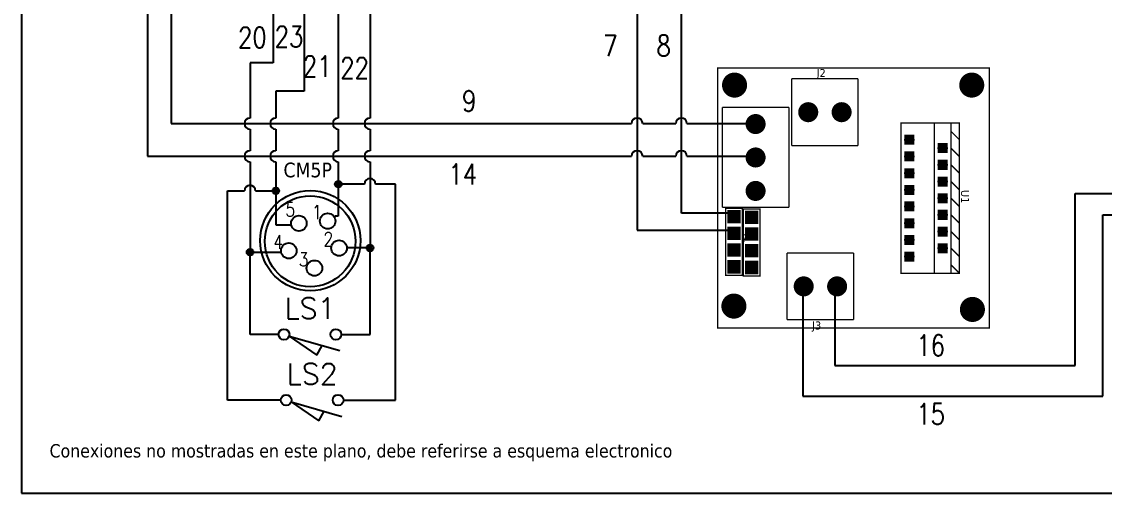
# Model space of a CAD drawing. Header units: millimetres. Extents: x 123.5 to 144.3, y 105.4 to 121.6.
# Drawn here: x 123.51 to 133.23, y 105.41 to 109.64 of the extents above; entities that cross this region are included whole.
import ezdxf
from ezdxf.enums import TextEntityAlignment as Align

# ---------------------------------------------------------------- set-up
doc = ezdxf.new("R2010")
doc.units = ezdxf.units.MM
for name, color, linetype in [('12632256', 7, 'Continuous'), ('CONTORNO', 179, 'Continuous'), ('DESC', 250, 'Continuous'), ('SYMS', 7, 'Continuous'), ('TAGS', 250, 'Continuous'), ('TERMS', 250, 'Continuous'), ('WIRES', 7, 'Continuous')]:
    doc.layers.add(name, color=color, linetype=linetype)
doc.layers.add('WIRENO', color=7, linetype='Continuous', true_color=0x000000)
doc.styles.add('SLDTEXTSTYLE0', font='tahoma.ttf')
doc.styles.get("Standard").update_dxf_attribs({"font": 'tahoma.ttf'})
doc.styles.add('WD', font='romans.shx')

# ---------------------------------------------------------------- blocks, each defined once
blk = doc.blocks.new('RPAD')
blk.add_trace([(-0.5, -0.5), (-0.5, 0.5), (0.5, -0.5), (0.5, 0.5)])
blk = doc.blocks.new('EPAD')
at = {"const_width": 0.5}
blk.add_lwpolyline([(-0.25, 0, 1), (0.25, 0, 1)], format="xyb", close=True, dxfattribs=at)
blk = doc.blocks.new('pot')
at = {"const_width": 0.008}
for points in [[(146.0296, 117.3543), (147.5836, 117.3543), (147.5836, 118.9823), (146.0296, 118.9823), (146.0296, 117.3543)], [(146.3586, 118.4523), (147.2576, 118.4523), (147.2576, 118.8023), (146.3586, 118.8023), (146.3586, 118.4523)], [(146.4086, 118.7523), (146.4586, 118.8023)], [(146.5086, 118.7523), (146.5586, 118.8023)], [(146.6086, 118.7523), (146.6586, 118.8023)], [(146.7086, 118.7523), (146.7586, 118.8023)], [(146.8086, 118.7523), (146.8576, 118.8023)], [(146.9076, 118.7523), (146.9576, 118.8023)], [(147.0076, 118.7523), (147.0576, 118.8023)], [(147.1076, 118.7523), (147.1576, 118.8023)], [(147.2076, 118.7523), (147.2576, 118.8023)], [(146.3586, 118.7523), (147.2576, 118.7523)], [(146.3586, 118.6523), (147.2576, 118.6523)], [(146.0936, 118.1963), (146.4936, 118.1963)], [(146.0936, 117.7973), (146.0936, 118.1963)], [(146.4936, 117.7973), (146.4936, 118.1963)], [(147.5356, 118.1693), (147.1356, 118.1693)], [(147.1356, 118.1693), (147.1356, 117.7703)], [(147.5356, 118.1693), (147.5356, 117.7703)], [(146.0936, 117.7973), (146.4936, 117.7973)], [(146.2646, 117.7823), (146.2646, 117.3823)], [(146.8636, 117.7823), (146.2646, 117.7823)], [(146.8636, 117.7823), (146.8636, 117.3823)], [(147.5356, 117.7703), (147.1356, 117.7703)], [(146.8726, 117.5083), (147.2726, 117.5083), (147.2726, 117.6083), (146.8726, 117.6083), (146.8726, 117.5083)], [(146.8686, 117.4023), (147.2686, 117.4023), (147.2686, 117.5023), (146.8686, 117.5023), (146.8686, 117.4023)], [(146.2646, 117.3823), (146.8636, 117.3823)]]:
    blk.add_lwpolyline(points, dxfattribs=at)
for centre, radius in [((146.1316, 118.8763), 0.03), ((147.4736, 118.8803), 0.03), ((146.5086, 118.7023), 0.025), ((146.6086, 118.7023), 0.025), ((146.7086, 118.7023), 0.025), ((146.8086, 118.7023), 0.025), ((146.9076, 118.7023), 0.025), ((147.0076, 118.7023), 0.025), ((147.1076, 118.7023), 0.025), ((146.4586, 118.5023), 0.025), ((146.5586, 118.5023), 0.025), ((146.6586, 118.5023), 0.025), ((146.7586, 118.5023), 0.025), ((146.8576, 118.5023), 0.025), ((146.9576, 118.5023), 0.025), ((147.0576, 118.5023), 0.025), ((147.1576, 118.5023), 0.025), ((146.2936, 118.0973), 0.03), ((147.3356, 118.0703), 0.03), ((146.2936, 117.8973), 0.03), ((147.3356, 117.8703), 0.03), ((146.3646, 117.5823), 0.03), ((146.5646, 117.5823), 0.03), ((146.7646, 117.5823), 0.03), ((146.9226, 117.5583), 0.025), ((147.0226, 117.5583), 0.025), ((147.1226, 117.5583), 0.025), ((147.2226, 117.5583), 0.025), ((146.1316, 117.4563), 0.03), ((146.9186, 117.4523), 0.025), ((147.0186, 117.4523), 0.025), ((147.1186, 117.4523), 0.025), ((147.2186, 117.4523), 0.025), ((147.4536, 117.4523), 0.03)]:
    blk.add_circle(centre, radius)
for name, p, xscale, yscale in [('EPAD', (146.1316, 118.8763), 0.15, 0.15), ('EPAD', (147.4736, 118.8803), 0.15, 0.15), ('RPAD', (146.5086, 118.7023), 0.06, 0.06), ('RPAD', (146.6086, 118.7023), 0.06, 0.06), ('RPAD', (146.7086, 118.7023), 0.06, 0.06), ('RPAD', (146.8086, 118.7023), 0.06, 0.06), ('RPAD', (146.9076, 118.7023), 0.06, 0.06), ('RPAD', (147.0076, 118.7023), 0.06, 0.06), ('RPAD', (147.1076, 118.7023), 0.06, 0.06), ('RPAD', (146.4586, 118.5023), 0.06, 0.06), ('RPAD', (146.5586, 118.5023), 0.06, 0.06), ('RPAD', (146.6586, 118.5023), 0.06, 0.06), ('RPAD', (146.7586, 118.5023), 0.06, 0.06), ('RPAD', (146.8576, 118.5023), 0.06, 0.06), ('RPAD', (146.9576, 118.5023), 0.06, 0.06), ('RPAD', (147.0576, 118.5023), 0.06, 0.06), ('RPAD', (147.1576, 118.5023), 0.06, 0.06), ('EPAD', (146.2936, 118.0973), 0.12, 0.12), ('EPAD', (147.3356, 118.0703), 0.12, 0.12), ('EPAD', (146.2936, 117.8973), 0.12, 0.12), ('EPAD', (147.3356, 117.8703), 0.12, 0.12), ('EPAD', (146.3646, 117.5823), 0.12, 0.12), ('EPAD', (146.5646, 117.5823), 0.12, 0.12), ('EPAD', (146.7646, 117.5823), 0.12, 0.12), ('RPAD', (146.9226, 117.5583), 0.08, 0.08), ('RPAD', (147.0226, 117.5583), 0.08, 0.08), ('RPAD', (147.1226, 117.5583), 0.08, 0.08), ('RPAD', (147.2226, 117.5583), 0.08, 0.08), ('EPAD', (146.1316, 117.4563), 0.15, 0.15), ('EPAD', (147.4536, 117.4523), 0.15, 0.15), ('RPAD', (146.9186, 117.4523), 0.08, 0.08), ('RPAD', (147.0186, 117.4523), 0.08, 0.08), ('RPAD', (147.1186, 117.4523), 0.08, 0.08), ('RPAD', (147.2186, 117.4523), 0.08, 0.08)]:
    blk.add_blockref(name, p, dxfattribs=dict(xscale=xscale, yscale=yscale))
at = {"layer": '12632256', "width": 1.041667}
for s, p in [('U1', (146.7586, 118.8123)), ('J1', (147.0186, 117.5123))]:
    blk.add_text(s, height=0.048, dxfattribs=at).set_placement(p)
for s, p in [('J2', (146.0836, 117.9473)), ('J3', (147.5936, 117.9203))]:
    blk.add_text(s, height=0.048, rotation=90, dxfattribs=at).set_placement(p)
blk = doc.blocks.new('WD_WNV')
at = {"style": 'WD', "flags": 1}
for tag, p in [('W01USER', (-0.0625, 0.0938)), ('W02USER', (-0.0625, 0.0859)), ('W03USER', (-0.0625, 0.0781)), ('W04USER', (-0.0625, 0.0703)), ('W05USER', (-0.0625, 0.0625)), ('W06USER', (-0.0625, 0.0547)), ('W07USER', (-0.0625, 0.0469)), ('W08USER', (-0.0625, 0.0391)), ('W09USER', (-0.0625, 0.0312)), ('W10USER', (-0.0625, 0.0234))]:
    blk.add_attdef(tag, text='', height=0.005, dxfattribs=at).set_placement(p, align=Align.CENTER)
at = {"linetype": 'Continuous', "style": 'WD', "width": 0.8}
blk.add_attdef('WIRENO', text='', height=0.125, dxfattribs=at).set_placement((-0.05, 0), align=Align.MIDDLE_RIGHT)
blk = doc.blocks.new('HT0002')
blk.add_circle((0, 0), 0.0699)
at = {"style": 'WD'}
for tag, p, width in [('INST', (0.0625, 0.4196), 0.7), ('LOC', (0.0625, 0.25), 0.7), ('DESC1', (0.0532, -0.3851), 0.8)]:
    blk.add_attdef(tag, p, '', height=0.125, dxfattribs=dict(at, width=width))
at = {"linetype": 'Continuous', "style": 'WD'}
for tag, p, height, width, flags in [('TERM01', (0.0625, 0.0938), 0.125, 0.8, 8), ('TAGSTRIP', (0.0532, -0.2288), 0.125, 0.9, 8), ('CAT', (0.2132, -0.4063), 0.1094, 0.8, 1), ('DESC2', (0.0532, -0.5413), 0.125, 0.8, 8), ('DESC3', (0.0532, -0.6976), 0.125, 0.8, 8)]:
    blk.add_attdef(tag, p, '', height=height, dxfattribs=dict(at, width=width, flags=flags))
at = {"style": 'WD', "flags": 1}
for tag, p, height in [('X4TERM01', (-0.0699, 0), 0.0125), ('X4TERMDESC01', (-0.0552, -0.0229), 0.025), ('X2TERMDESC01', (-0.006, 0.0287), 0.025), ('STRIPSEQ', (0, 0), 0.00125), ('X2TERM01', (0, 0.0699), 0.0125), ('X2PIN01', (0.0326, 0.0839), 0.0125), ('X1TERMDESC01', (0.0393, 0.007), 0.025), ('X1TERM01', (0.0699, 0), 0.0125), ('X1PIN01', (0.0868, 0.0164), 0.0125), ('X4PIN01', (-0.1138, -0.0375), 0.0125), ('LINKTERM', (0, -0.0019), 0.00125), ('X8TERM01', (0, -0.0699), 0.0125), ('X8TERMDESC01', (0, -0.0535), 0.025), ('X8PIN01', (0.0256, -0.0962), 0.0125)]:
    blk.add_attdef(tag, p, '', height=height, dxfattribs=at)
at = {"style": 'WD', "width": 0.7, "flags": 1}
blk.add_attdef('ASSYCODE', (0.0625, -0.2812), '', height=0.01, dxfattribs=at)
at = {"linetype": 'Continuous', "style": 'WD', "width": 0.8, "flags": 1}
blk.add_attdef('MFG', text='', height=0.1094, dxfattribs=at).set_placement((0.0882, -0.4063), align=Align.RIGHT)
blk = doc.blocks.new('CM5P')
at = {"layer": 'DESC'}
for centre, radius in [((134.3701, 110.8403), 0.4499), ((134.3687, 110.8337), 0.4072)]:
    blk.add_circle(centre, radius, dxfattribs=at)
at = {"layer": 'SYMS'}
ref = blk.add_blockref('HT0002', (134.2673, 110.9949), dxfattribs=at)
ref.add_attrib('TERM01', '5', (134.1473, 111.0558), dxfattribs={"layer": 'TERMS', "linetype": 'Continuous', "height": 0.125, "style": 'WD', "width": 0.8, "flags": 8})
ref = blk.add_blockref('HT0002', (134.5258, 111.0153), dxfattribs=at)
ref.add_attrib('TERM01', '1', (134.3862, 111.0317), dxfattribs={"layer": 'TERMS', "linetype": 'Continuous', "height": 0.125, "style": 'WD', "width": 0.8, "flags": 8})
ref = blk.add_blockref('HT0002', (134.177, 110.7488), dxfattribs=at)
ref.add_attrib('TERM01', '4', (134.0374, 110.7652), dxfattribs={"layer": 'TERMS', "linetype": 'Continuous', "height": 0.125, "style": 'WD', "width": 0.8, "flags": 8})
ref = blk.add_blockref('HT0002', (134.6286, 110.7734), dxfattribs=at)
ref.add_attrib('TERM01', '2', (134.489, 110.7899), dxfattribs={"layer": 'TERMS', "linetype": 'Continuous', "height": 0.125, "style": 'WD', "width": 0.8, "flags": 8})
ref = blk.add_blockref('HT0002', (134.4069, 110.593), dxfattribs=at)
ref.add_attrib('TERM01', '3', (134.2673, 110.6094), dxfattribs={"layer": 'TERMS', "linetype": 'Continuous', "height": 0.125, "style": 'WD', "width": 0.8, "flags": 8})
at = {"layer": 'CONTORNO', "color": 7, "insert": (134.1291, 111.5399), "char_height": 0.13176, "attachment_point": 1, "style": 'SLDTEXTSTYLE0'}
blk.add_mtext('CM5P', dxfattribs=at)
blk = doc.blocks.new('HLS11')
at = {"linetype": 'Continuous'}
for p, q in [((-0.1248, -0.0103), (0.0408, -0.1237)), ((-0.1248, -0.0103), (0.1786, -0.097)), ((0.0408, -0.1237), (0.0728, -0.0668))]:
    blk.add_line(p, q, dxfattribs=at)
for centre in [(-0.1553, 0), (0.1553, 0)]:
    blk.add_circle(centre, 0.0322)
at = {"style": 'WD', "width": 0.7}
for tag, p in [('INST', (0, 0.7321)), ('LOC', (0, 0.5625)), ('DESC1', (0, 0.4062)), ('DESC2', (0, 0.25)), ('XREF', (0, -0.2988)), ('WDTAGALT', (0.0062, -0.4375))]:
    blk.add_attdef(tag, text='', height=0.125, dxfattribs=at).set_placement(p, align=Align.CENTER)
at = {"style": 'WD'}
blk.add_attdef('TAG1', text='', height=0.125, dxfattribs=at).set_placement((0, 0.0938), align=Align.CENTER)
for tag, p, height, flags in [('X4TERM01', (-0.1875, 0), 0.0125, 1), ('CONTACT', (0.0376, 0.0204), 0.01, 1), ('FAMILY', (0.0376, 0.0371), 0.01, 9), ('X1TERM02', (0.1875, 0), 0.0125, 1)]:
    blk.add_attdef(tag, p, '', height=height, dxfattribs=dict(at, flags=flags))
for tag, p in [('X2LINK', (0, 0.0312)), ('X8LINK', (0, -0.1562))]:
    blk.add_attdef(tag, p, '', height=0.01, dxfattribs=at)
at = {"linetype": 'Continuous', "style": 'WD', "flags": 9}
for tag, p in [('CAT', (0.0626, -0.0071)), ('ASSYCODE', (0.062, -0.047)), ('MFG', (0.0626, -0.0266))]:
    blk.add_attdef(tag, text='', height=0.01, dxfattribs=at).set_placement(p, align=Align.CENTER)
at = {"linetype": 'Continuous', "style": 'WD', "flags": 8}
blk.add_attdef('TERM01', text='', height=0.125, dxfattribs=at).set_placement((-0.25, -0.0314), align=Align.TOP_RIGHT)
blk.add_attdef('TERM02', text='', height=0.125, dxfattribs=at).set_placement((0.25, -0.0314), align=Align.TOP_LEFT)
blk = doc.blocks.new('WDDOT')
for radius in [0.03, 0.0187, 0.00929]:
    blk.add_circle((0, 0), radius)

msp = doc.modelspace()

# ---------------------------------------------------------------- linework, layer by layer
at = {"color": 7, "linetype": 'Continuous'}
for p, q in [((123.5055, 121.5905), (123.5055, 105.4055)), ((123.5055, 105.4055), (144.2555, 105.4055))]:
    msp.add_line(p, q, dxfattribs=at)
at = {"layer": 'WIRES'}
for p, q in [((124.6365, 110.8666), (124.6365, 108.43)), ((124.849, 110.5746), (124.849, 108.7229)), ((129.0322, 110.059), (129.0322, 107.7678)), ((129.4299, 107.9203), (129.4299, 110.0722)), ((125.7642, 110.0136), (125.7642, 109.2678)), ((126.0412, 109.9751), (126.0412, 109.0141)), ((126.3489, 110.0379), (126.3489, 108.7729)), ((126.6336, 110.0379), (126.6336, 108.7729)), ((125.7642, 109.2678), (125.5564, 109.2678)), ((125.5564, 109.2678), (125.5564, 108.7729)), ((126.0412, 109.0141), (125.7872, 109.0141)), ((125.7872, 109.0141), (125.7872, 108.7729)), ((124.849, 108.7229), (128.9822, 108.7229)), ((129.0822, 108.7229), (129.3799, 108.7229)), ((129.4799, 108.7229), (130.0876, 108.7229)), ((125.5564, 108.6729), (125.5564, 108.48)), ((125.7872, 108.6729), (125.7872, 108.48)), ((126.3489, 108.6729), (126.3489, 108.48)), ((126.6336, 108.6729), (126.6336, 108.48)), ((124.6365, 108.43), (128.9822, 108.43)), ((129.0822, 108.43), (129.3799, 108.43)), ((129.4799, 108.43), (130.0745, 108.43)), ((125.5564, 108.38), (125.5564, 107.5688)), ((125.7872, 108.38), (125.7872, 107.8148)), ((126.3489, 108.38), (126.3489, 107.893)), ((126.6336, 108.38), (126.6336, 107.6073)), ((125.355, 106.2417), (125.355, 108.1196)), ((125.355, 108.1196), (125.5064, 108.1196)), ((125.6064, 108.1196), (125.7872, 108.1196)), ((126.5836, 108.1802), (126.3489, 108.1802)), ((126.8639, 108.1802), (126.6836, 108.1802)), ((126.8639, 106.2417), (126.8639, 108.1802)), ((132.9655, 106.5528), (132.9655, 108.0969)), ((132.9655, 108.0969), (133.5313, 108.0969)), ((129.8822, 107.9203), (129.4299, 107.9203)), ((126.3489, 107.893), (126.3181, 107.893)), ((133.2139, 106.277), (133.2139, 107.9039)), ((133.2139, 107.9039), (133.8901, 107.9039)), ((125.7872, 107.8148), (125.9181, 107.8148)), ((129.0322, 107.7678), (129.8939, 107.7678)), ((125.5564, 107.5688), (125.8334, 107.5688)), ((125.5564, 106.8313), (125.5564, 107.5688)), ((126.6336, 107.6073), (126.4183, 107.6073)), ((126.6336, 106.8313), (126.6336, 107.6073)), ((130.5188, 107.3064), (130.5188, 106.277)), ((130.8088, 107.2217), (130.8088, 106.5528)), ((125.813, 106.8313), (125.5564, 106.8313)), ((126.3755, 106.8313), (126.6336, 106.8313)), ((130.8088, 106.5528), (132.9655, 106.5528)), ((130.5188, 106.277), (133.2139, 106.277)), ((125.8327, 106.2417), (125.355, 106.2417)), ((126.3952, 106.2417), (126.8639, 106.2417))]:
    msp.add_line(p, q, dxfattribs=at)
for centre, start, end in [((125.5564, 108.7229), 90, 270), ((125.7872, 108.7229), 90, 270), ((126.3489, 108.7229), 90, 270), ((126.6336, 108.7229), 90, 270), ((129.0322, 108.7229), 0, 180), ((129.4299, 108.7229), 0, 180), ((125.5564, 108.43), 90, 270), ((125.7872, 108.43), 90, 270), ((126.3489, 108.43), 90, 270), ((126.6336, 108.43), 90, 270), ((129.0322, 108.43), 0, 180), ((129.4299, 108.43), 0, 180), ((126.6336, 108.1802), 0, 180), ((125.5564, 108.1196), 0, 180)]:
    msp.add_arc(centre, 0.05, start, end, dxfattribs=at)

# ---------------------------------------------------------------- block references
at = {"layer": 'DESC'}
msp.add_blockref('CM5P', (-8.2726, -3.1671), dxfattribs=at)
at = {"layer": 'SYMS'}
for p in [(126.3489, 108.1802), (125.7872, 108.1196), (126.6336, 107.6073), (125.5564, 107.5688)]:
    msp.add_blockref('WDDOT', p, dxfattribs=at)
ref = msp.add_blockref('HLS11', (126.0942, 106.8313), dxfattribs=dict(at, xscale=1.5, yscale=1.5, zscale=1.5))
ref.add_attrib('TAG1', 'LS1', dxfattribs={"layer": 'TAGS', "height": 0.1875, "style": 'WD'}).set_placement((126.0942, 106.9719), align=Align.CENTER)
ref = msp.add_blockref('HLS11', (126.1139, 106.2417), dxfattribs=dict(at, xscale=1.5, yscale=1.5, zscale=1.5))
ref.add_attrib('TAG1', 'LS2', dxfattribs={"layer": 'TAGS', "height": 0.1875, "style": 'WD'}).set_placement((126.1139, 106.3823), align=Align.CENTER)
at = {"layer": 'TERMS', "linetype": 'ByBlock', "lineweight": 25, "xscale": 1.5, "yscale": 1.5, "zscale": 1.5, "rotation": 270}
msp.add_blockref('pot', (-46.2774, 328.2658), dxfattribs=at)
at = {"layer": 'WIRENO'}
ref = msp.add_blockref('WD_WNV', (125.7814, 109.4956), dxfattribs=dict(at, xscale=1.5, yscale=1.5, zscale=1.5))
ref.add_attrib('WIRENO', '20', dxfattribs={"linetype": 'Continuous', "height": 0.1875, "style": 'WD', "width": 0.8}).set_placement((125.7064, 109.4956), align=Align.MIDDLE_RIGHT)
ref = msp.add_blockref('WD_WNV', (126.1105, 109.502), dxfattribs=dict(at, xscale=1.5, yscale=1.5, zscale=1.5))
ref.add_attrib('WIRENO', '23', dxfattribs={"linetype": 'Continuous', "height": 0.1875, "style": 'WD', "width": 0.8}).set_placement((126.0355, 109.502), align=Align.MIDDLE_RIGHT)
ref = msp.add_blockref('WD_WNV', (128.6191, 109.6501), dxfattribs=dict(at, xscale=1.5, yscale=1.5, zscale=1.5))
ref.add_attrib('WIRENO', '7', dxfattribs={"linetype": 'Continuous', "height": 0.1875, "style": 'WD', "width": 0.8}).set_placement((128.856, 109.4213), align=Align.MIDDLE_RIGHT)
ref = msp.add_blockref('WD_WNV', (129.0978, 109.6501), dxfattribs=dict(at, xscale=1.5, yscale=1.5, zscale=1.5))
ref.add_attrib('WIRENO', '8', dxfattribs={"linetype": 'Continuous', "height": 0.1875, "style": 'WD', "width": 0.8}).set_placement((129.3348, 109.4213), align=Align.MIDDLE_RIGHT)
ref = msp.add_blockref('WD_WNV', (126.3629, 109.2373), dxfattribs=dict(at, xscale=1.5, yscale=1.5, zscale=1.5))
ref.add_attrib('WIRENO', '21', dxfattribs={"linetype": 'Continuous', "height": 0.1875, "style": 'WD', "width": 0.8}).set_placement((126.2879, 109.2373), align=Align.MIDDLE_RIGHT)
ref = msp.add_blockref('WD_WNV', (126.6984, 109.2227), dxfattribs=dict(at, xscale=1.5, yscale=1.5, zscale=1.5))
ref.add_attrib('WIRENO', '22', dxfattribs={"linetype": 'Continuous', "height": 0.1875, "style": 'WD', "width": 0.8}).set_placement((126.6234, 109.2227), align=Align.MIDDLE_RIGHT)
ref = msp.add_blockref('WD_WNV', (127.3513, 109.1542), dxfattribs=dict(at, xscale=1.5, yscale=1.5, zscale=1.5))
ref.add_attrib('WIRENO', '9', dxfattribs={"linetype": 'Continuous', "height": 0.1875, "style": 'WD', "width": 0.8}).set_placement((127.5883, 108.9253), align=Align.MIDDLE_RIGHT)
ref = msp.add_blockref('WD_WNV', (127.3579, 108.498), dxfattribs=dict(at, xscale=1.5, yscale=1.5, zscale=1.5))
ref.add_attrib('WIRENO', '14', dxfattribs={"linetype": 'Continuous', "height": 0.1875, "style": 'WD', "width": 0.8}).set_placement((127.5949, 108.2692), align=Align.MIDDLE_RIGHT)
ref = msp.add_blockref('WD_WNV', (131.56, 106.9623), dxfattribs=dict(at, xscale=1.5, yscale=1.5, zscale=1.5))
ref.add_attrib('WIRENO', '16', dxfattribs={"linetype": 'Continuous', "height": 0.1875, "style": 'WD', "width": 0.8}).set_placement((131.797, 106.7334), align=Align.MIDDLE_RIGHT)
ref = msp.add_blockref('WD_WNV', (131.56, 106.3461), dxfattribs=dict(at, xscale=1.5, yscale=1.5, zscale=1.5))
ref.add_attrib('WIRENO', '15', dxfattribs={"linetype": 'Continuous', "height": 0.1875, "style": 'WD', "width": 0.8}).set_placement((131.797, 106.1172), align=Align.MIDDLE_RIGHT)

# ---------------------------------------------------------------- texts
at = {"insert": (123.7561, 105.8471), "char_height": 0.12, "attachment_point": 1}
msp.add_mtext_dynamic_manual_height_columns('Conexiones no mostradas en este plano, debe referirse a esquema electronico', width=9.456212, gutter_width=0.05, heights=[0], dxfattribs=at)

doc.saveas('drawing.dxf')
